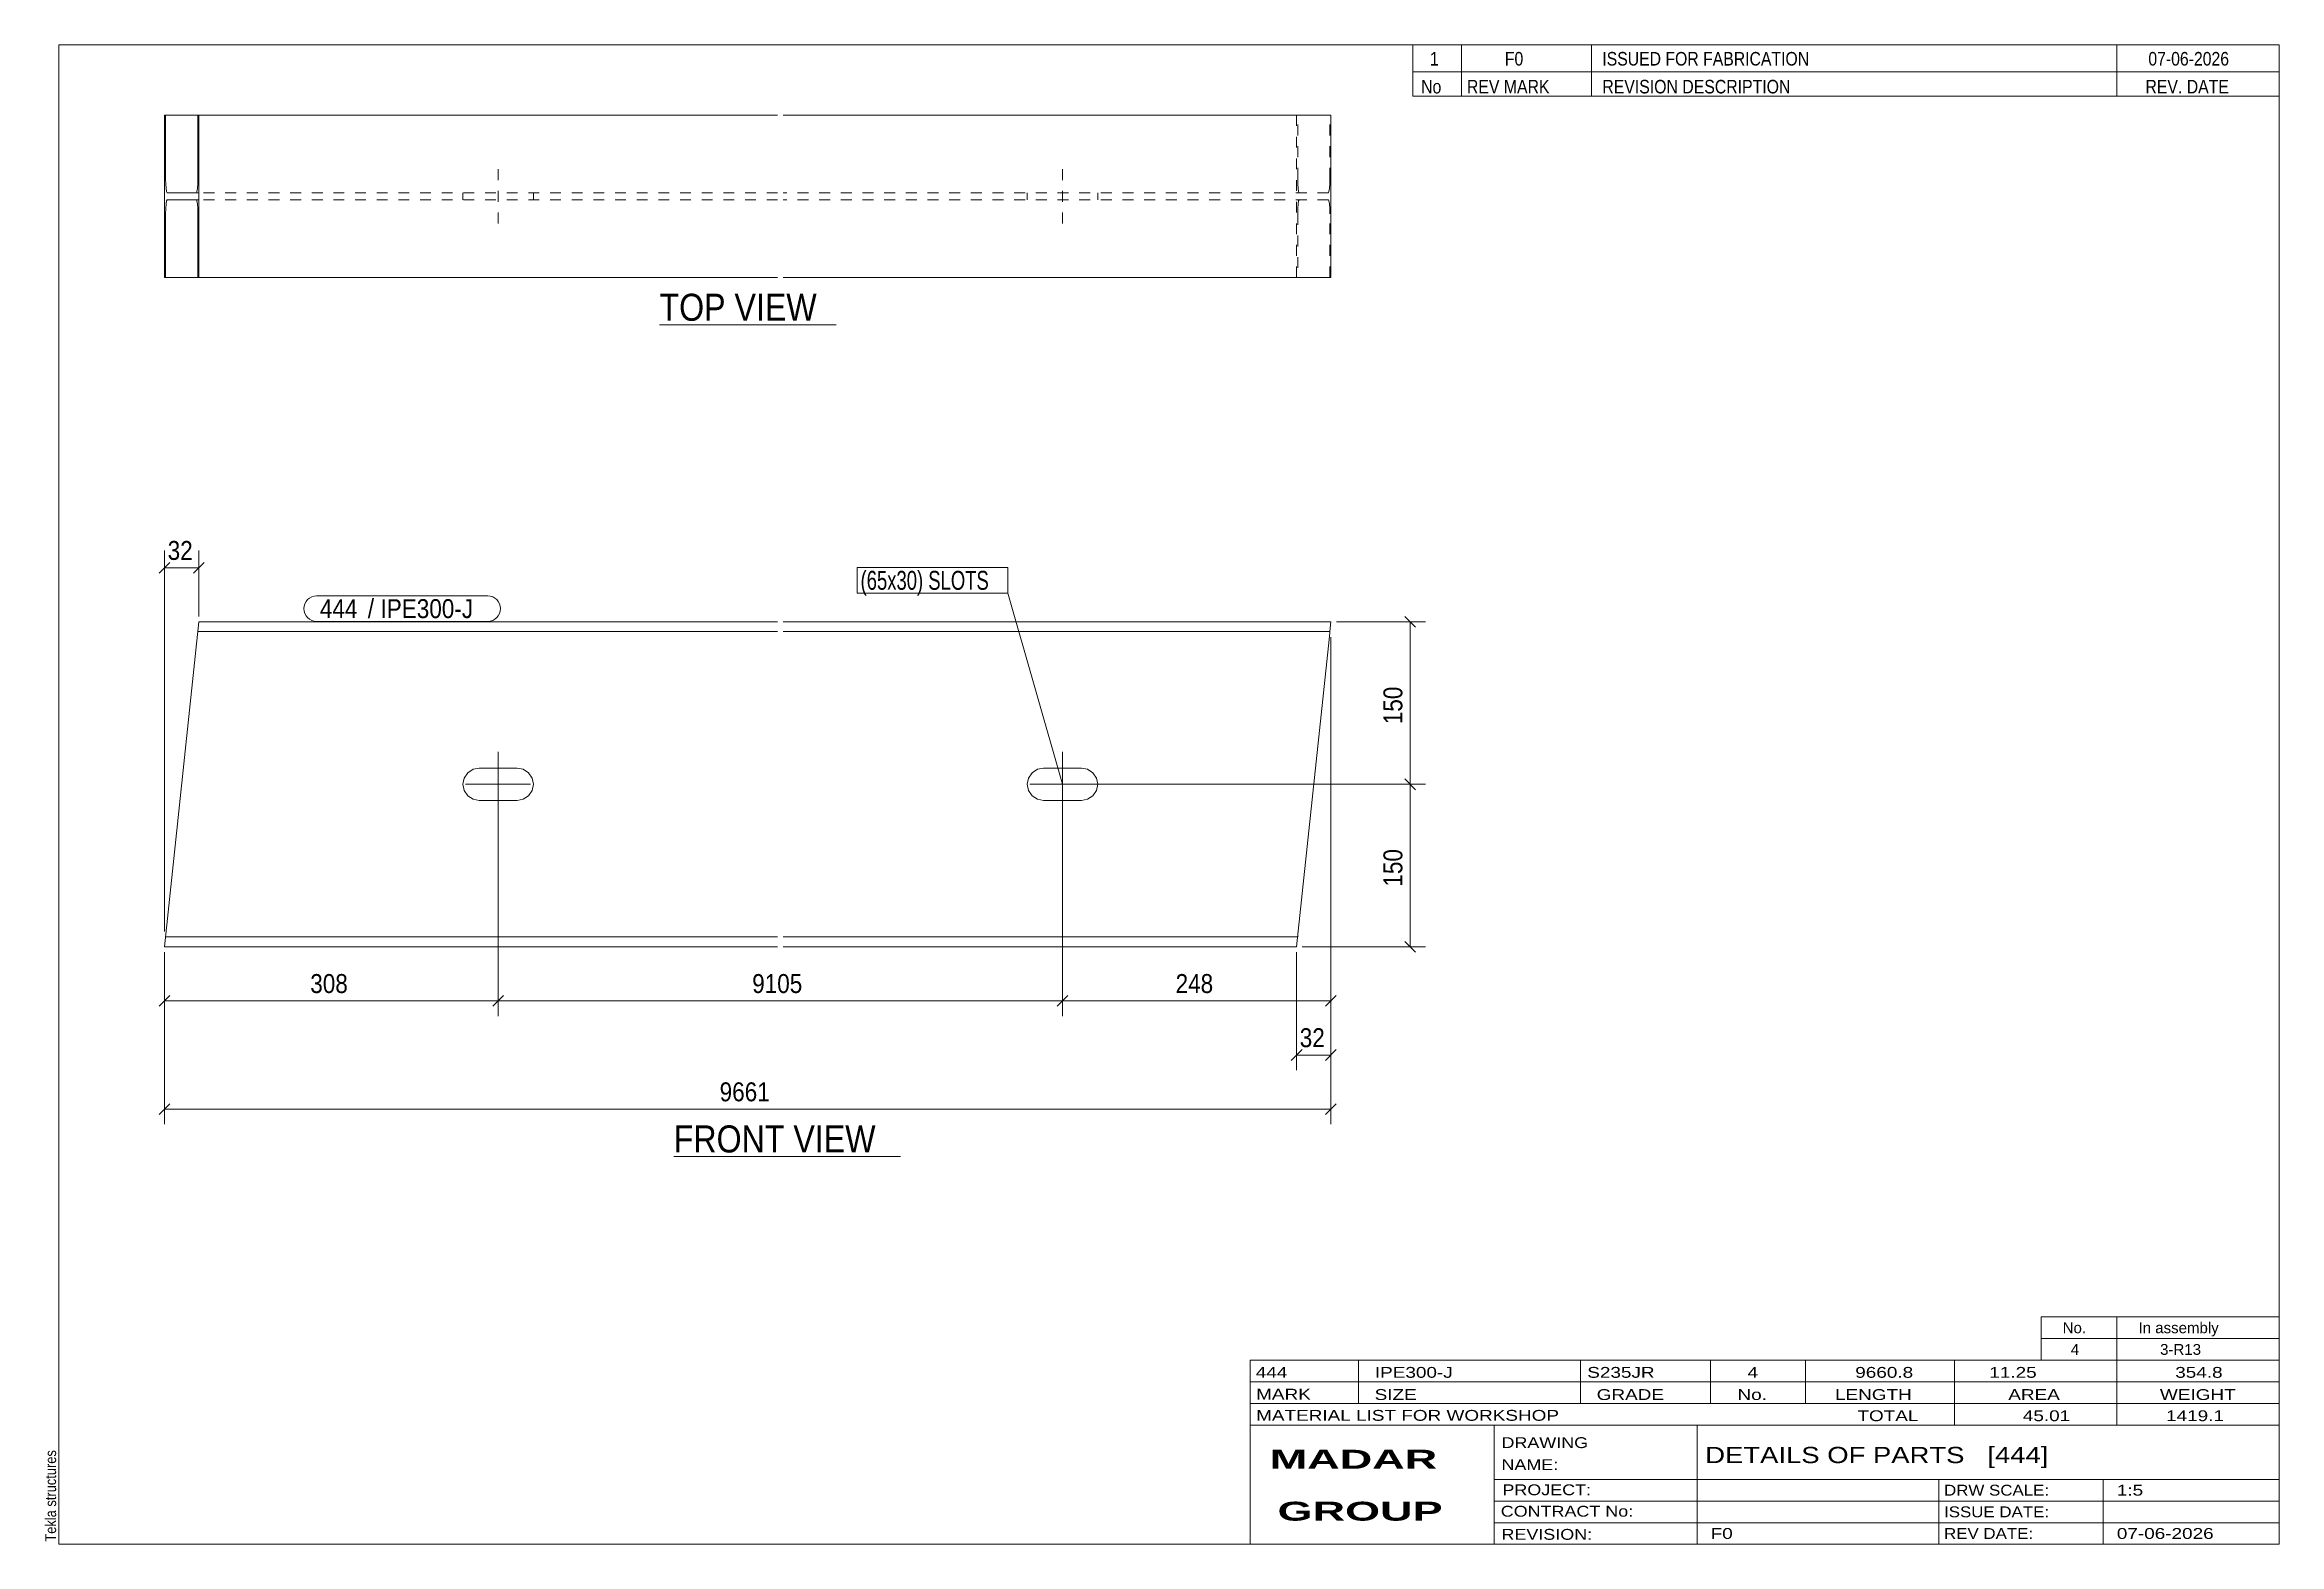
# Model space of a CAD drawing. Header units: millimetres. Extents: x 2 to 415, y 5 to 282.
import ezdxf

# ---------------------------------------------------------------- set-up
doc = ezdxf.new("R2010")
doc.units = ezdxf.units.MM
doc.linetypes.add('XKITLINE00', pattern=[0])
doc.linetypes.add('XKITLINE02', pattern=[4, 2, -2])
for name, color, linetype, lineweight in [('Bolt', 3, 'Continuous', 0), ('BoltMark', 7, 'Continuous', 0), ('Dimensions', 7, 'Continuous', 0), ('DrawingSheet', 5, 'Continuous', 0), ('OtherObjectType', 7, 'Continuous', 0), ('Part', 2, 'Continuous', 0), ('PartMark', 7, 'Continuous', 0)]:
    doc.layers.add(name, color=color, linetype=linetype, lineweight=lineweight)
doc.styles.add('ARIAL', font='ARIAL.TTF')
doc.styles.add('ARIAL_BOLD', font='ARIALBD.TTF')
doc.styles.add('ARIAL_NARROW', font='ARIALN.TTF')

# ---------------------------------------------------------------- blocks, each defined once
blk = doc.blocks.new('*A1')
at = {"layer": 'Bolt', "color": 3, "linetype": 'XKITLINE00', "lineweight": 0}
for p, q in [((86.12, 139.38), (86.12, 151.38)), ((190.32, 139.38), (190.32, 151.38)), ((79.85, 146.53), (79.62, 145.38)), ((79.62, 145.38), (79.62, 145.38)), ((79.62, 145.38), (79.85, 144.23)), ((80.5, 147.5), (79.85, 146.53)), ((92.12, 145.38), (80.12, 145.38)), ((81.48, 148.15), (80.5, 147.5)), ((82.62, 148.38), (81.48, 148.15)), ((89.62, 148.38), (82.62, 148.38)), ((90.77, 148.15), (89.62, 148.38)), ((91.74, 147.5), (90.77, 148.15)), ((92.4, 146.53), (91.74, 147.5)), ((92.62, 145.38), (92.4, 146.53)), ((92.4, 144.23), (92.62, 145.38)), ((92.62, 145.38), (92.62, 145.38)), ((184.05, 146.53), (183.82, 145.38)), ((183.82, 145.38), (183.82, 145.38)), ((183.82, 145.38), (184.05, 144.23)), ((184.7, 147.5), (184.05, 146.53)), ((196.32, 145.38), (184.32, 145.38)), ((185.68, 148.15), (184.7, 147.5)), ((186.82, 148.38), (185.68, 148.15)), ((193.82, 148.38), (186.82, 148.38)), ((194.97, 148.15), (193.82, 148.38)), ((195.94, 147.5), (194.97, 148.15)), ((196.6, 146.53), (195.94, 147.5)), ((196.82, 145.38), (196.6, 146.53)), ((196.6, 144.23), (196.82, 145.38)), ((196.82, 145.38), (196.82, 145.38)), ((79.85, 144.23), (80.5, 143.26)), ((80.5, 143.26), (81.48, 142.61)), ((81.48, 142.61), (82.62, 142.38)), ((82.62, 142.38), (89.62, 142.38)), ((89.62, 142.38), (90.77, 142.61)), ((90.77, 142.61), (91.74, 143.26)), ((91.74, 143.26), (92.4, 144.23)), ((184.05, 144.23), (184.7, 143.26)), ((184.7, 143.26), (185.68, 142.61)), ((185.68, 142.61), (186.82, 142.38)), ((186.82, 142.38), (193.82, 142.38)), ((193.82, 142.38), (194.97, 142.61)), ((194.97, 142.61), (195.94, 143.26)), ((195.94, 143.26), (196.6, 144.23))]:
    blk.add_line(p, q, dxfattribs=at)
blk = doc.blocks.new('*A2')
at = {"layer": 'Part', "color": 2, "linetype": 'XKITLINE00', "lineweight": 0}
for p, q in [((30.86, 175.38), (24.53, 115.38)), ((137.72, 173.58), (30.67, 173.58)), ((137.72, 175.38), (30.86, 175.38)), ((239.89, 175.38), (138.72, 175.38)), ((239.7, 173.58), (138.72, 173.58)), ((239.68, 173.38), (239.42, 170.98)), ((239.7, 173.58), (239.68, 173.38)), ((239.89, 175.38), (239.7, 173.58)), ((239.42, 170.98), (233.56, 115.38)), ((137.72, 117.18), (24.72, 117.18)), ((233.75, 117.18), (138.72, 117.18)), ((137.72, 115.38), (24.53, 115.38)), ((233.56, 115.38), (138.72, 115.38))]:
    blk.add_line(p, q, dxfattribs=at)
at = {"layer": 'Part', "color": 7, "linetype": 'XKITLINE02', "lineweight": 0}
for p, q in [((239.42, 170.98), (239.62, 172.82)), ((233.77, 117.38), (233.75, 117.18))]:
    blk.add_line(p, q, dxfattribs=at)
blk = doc.blocks.new('*A3')
at = {"layer": 'Bolt', "color": 3, "linetype": 'XKITLINE02', "lineweight": 0}
for p, q in [((86.12, 259), (86.12, 249)), ((190.32, 259), (190.32, 249)), ((79.62, 254.65), (79.62, 253.35)), ((92.62, 254.65), (92.62, 253.35)), ((183.82, 254.65), (183.82, 253.35)), ((196.82, 254.65), (196.82, 253.35))]:
    blk.add_line(p, q, dxfattribs=at)
blk = doc.blocks.new('*A4')
at = {"layer": 'Part', "color": 2, "linetype": 'XKITLINE00', "lineweight": 0}
for p, q in [((24.53, 239), (24.53, 269)), ((24.72, 269), (24.53, 269)), ((24.72, 257.25), (24.72, 269)), ((30.86, 269), (24.72, 269)), ((30.67, 257.25), (30.67, 269)), ((30.86, 269), (137.72, 269)), ((30.86, 239), (30.86, 269)), ((138.72, 269), (239.89, 269)), ((239.89, 269), (239.89, 239)), ((24.74, 256.26), (24.72, 257.25)), ((24.8, 255.41), (24.74, 256.26)), ((30.65, 256.26), (30.59, 255.41)), ((30.67, 257.25), (30.65, 256.26)), ((24.72, 250.75), (24.74, 251.74)), ((24.74, 251.74), (24.8, 252.59)), ((24.89, 254.85), (24.8, 255.41)), ((24.8, 252.59), (24.89, 253.15)), ((25, 254.65), (24.89, 254.85)), ((24.89, 253.15), (25, 253.35)), ((30.4, 254.65), (25, 254.65)), ((30.4, 253.35), (25, 253.35)), ((30.5, 254.85), (30.4, 254.65)), ((30.4, 253.35), (30.5, 253.15)), ((30.59, 255.41), (30.5, 254.85)), ((30.5, 253.15), (30.59, 252.59)), ((30.59, 252.59), (30.65, 251.74)), ((30.65, 251.74), (30.67, 250.75)), ((24.72, 239), (24.72, 250.75)), ((30.67, 239), (30.67, 250.75)), ((24.53, 239), (30.86, 239)), ((137.72, 239), (30.86, 239)), ((239.89, 239), (138.72, 239))]:
    blk.add_line(p, q, dxfattribs=at)
at = {"layer": 'Part', "color": 7, "linetype": 'XKITLINE02', "lineweight": 0}
for p, q in [((24.72, 269), (24.53, 269)), ((30.86, 269), (30.67, 269)), ((30.67, 269), (30.86, 269)), ((233.56, 239), (233.56, 269)), ((233.75, 257.25), (233.75, 269)), ((239.7, 257.25), (239.7, 269)), ((239.7, 269), (239.89, 269)), ((233.75, 257.25), (233.77, 256.26)), ((233.77, 256.26), (233.83, 255.41)), ((239.62, 255.41), (239.68, 256.26)), ((239.68, 256.26), (239.7, 257.25)), ((30.86, 254.65), (30.4, 254.65)), ((30.86, 253.35), (30.4, 253.35)), ((137.72, 254.65), (30.86, 254.65)), ((137.72, 253.35), (30.86, 253.35)), ((239.42, 254.65), (138.72, 254.65)), ((239.42, 253.35), (138.72, 253.35)), ((233.77, 251.74), (233.75, 250.75)), ((233.83, 252.59), (233.77, 251.74)), ((233.83, 255.41), (233.92, 254.85)), ((233.92, 253.15), (233.83, 252.59)), ((233.92, 254.85), (234.02, 254.65)), ((234.02, 253.35), (233.92, 253.15)), ((239.42, 254.65), (239.53, 254.85)), ((239.53, 253.15), (239.42, 253.35)), ((239.53, 254.85), (239.62, 255.41)), ((239.62, 252.59), (239.53, 253.15)), ((239.68, 251.74), (239.62, 252.59)), ((239.7, 250.75), (239.68, 251.74)), ((233.75, 250.75), (233.75, 239)), ((239.7, 239), (239.7, 250.75)), ((24.72, 239), (24.53, 239)), ((30.86, 239), (30.67, 239)), ((30.67, 239), (30.86, 239)), ((30.86, 239), (30.67, 239)), ((233.75, 239), (233.56, 239)), ((239.89, 239), (239.7, 239))]:
    blk.add_line(p, q, dxfattribs=at)
blk = doc.blocks.new('*A5')
at = {"layer": 'DrawingSheet', "color": 5, "linetype": 'XKITLINE00', "lineweight": 0}
for p, q in [((415, 282), (5, 282)), ((5, 282), (5, 5)), ((415, 5), (415, 282)), ((5, 5), (415, 5))]:
    blk.add_line(p, q, dxfattribs=at)
at = {"layer": 'DrawingSheet', "color": 5, "style": 'ARIAL', "width": 0.85}
blk.add_text('Tekla structures', height=2, rotation=90, dxfattribs=at).set_placement((4.5, 5.5))
blk = doc.blocks.new('*A6')
at = {"layer": 'OtherObjectType', "color": 7, "linetype": 'XKITLINE00', "lineweight": 0}
for p, q in [((371, 47), (415, 47)), ((371, 43), (371, 47)), ((385, 43), (385, 47)), ((415, 43), (415, 47)), ((371, 43), (415, 43)), ((371, 39), (371, 43)), ((385, 39), (385, 43)), ((415, 39), (415, 43)), ((371, 39), (415, 39))]:
    blk.add_line(p, q, dxfattribs=at)
at = {"layer": 'OtherObjectType', "color": 7, "style": 'ARIAL_NARROW', "width": 1.211571}
for s, p in [('No.', (375, 44)), ('In assembly', (389, 44)), ('4', (376.5, 40)), ('3-R13', (392.99, 40))]:
    blk.add_text(s, height=2, dxfattribs=at).set_placement(p)
blk = doc.blocks.new('*A7')
at = {"layer": 'OtherObjectType', "color": 7, "linetype": 'XKITLINE00', "lineweight": 0}
for p, q in [((255, 282), (415, 282)), ((415, 282), (255, 282)), ((255, 282), (255, 277)), ((264, 282), (264, 277)), ((288, 282), (288, 277)), ((385, 282), (385, 277)), ((415, 282), (415, 277)), ((255, 277), (415, 277)), ((255, 277), (255, 272.5)), ((255, 277), (415, 277)), ((264, 277), (264, 272.5)), ((288, 277), (288, 272.5)), ((385, 277), (385, 272.5)), ((415, 277), (415, 272.5)), ((415, 272.5), (255, 272.5))]:
    blk.add_line(p, q, dxfattribs=at)
at = {"layer": 'OtherObjectType', "color": 7, "style": 'ARIAL_NARROW'}
for s, width, p in [('1', 1.017001, (258.16, 278.15)), ('F0', 1.017001, (272, 278.15)), ('ISSUED FOR FABRICATION', 1.017001, (290, 278.15)), ('07-06-2026', 1.017001, (390.82, 278.15)), ('No', 1.02, (256.54, 273)), ('REV MARK', 1.02, (265, 273)), ('REVISION DESCRIPTION', 1.02, (290, 273)), ('REV. DATE', 1.02, (390.28, 273))]:
    blk.add_text(s, height=2.5, dxfattribs=dict(at, width=width)).set_placement(p)
blk = doc.blocks.new('*A8')
at = {"layer": 'OtherObjectType', "color": 7, "linetype": 'XKITLINE00', "lineweight": 0}
for p, q in [((225, 39), (415, 39)), ((225, 39), (225, 35)), ((225, 39), (415, 39)), ((245, 35), (245, 39)), ((286, 35), (286, 39)), ((310, 35), (310, 39)), ((327.5, 35), (327.5, 39)), ((355, 35), (355, 39)), ((385, 35), (385, 39)), ((415, 35), (415, 39)), ((225, 35), (415, 35)), ((225, 35), (225, 5)), ((225, 35), (415, 35)), ((245, 31), (245, 35)), ((286, 31), (286, 35)), ((310, 31), (310, 35)), ((327.5, 31), (327.5, 35)), ((355, 31), (355, 35)), ((385, 31), (385, 35)), ((415, 31), (415, 35)), ((225, 31), (415, 31)), ((355, 27), (355, 31)), ((385, 27), (385, 31)), ((415, 27), (415, 31)), ((225, 27), (415, 27)), ((270, 21), (270, 27)), ((307.5, 17), (307.5, 27)), ((415, 21), (415, 27)), ((270, 21), (270, 5)), ((415, 17), (415, 21)), ((270, 17), (415, 17)), ((307.5, 5), (307.5, 17)), ((352.16, 13), (352.16, 17)), ((382.5, 5), (382.5, 17)), ((415, 13), (415, 17)), ((270, 13), (415, 13)), ((352.16, 5), (352.16, 13)), ((415, 9), (415, 13)), ((270, 9), (415, 9)), ((415, 5), (415, 9)), ((225, 5), (415, 5)), ((262.5, 5), (415, 5))]:
    blk.add_line(p, q, dxfattribs=at)
at = {"layer": 'OtherObjectType', "color": 7, "style": 'ARIAL_NARROW'}
for s, height, width, p in [('444', 2, 1.525501, (226.01, 35.76)), ('IPE300-J', 2, 1.525501, (248, 35.76)), ('S235JR', 2, 1.525501, (287.22, 35.76)), ('4', 2, 1.525501, (316.82, 35.76)), ('9660.8', 2, 1.525501, (336.7, 35.76)), ('11.25', 2, 1.525501, (361.45, 35.76)), ('354.8', 2, 1.525501, (395.78, 35.76)), ('MARK', 2, 1.525501, (226.08, 31.73)), ('SIZE', 2, 1.525501, (247.96, 31.66)), ('GRADE', 2, 1.525501, (288.96, 31.66)), ('No.', 2, 1.525501, (314.96, 31.66)), ('LENGTH', 2, 1.525501, (332.96, 31.66)), ('AREA', 2, 1.525501, (364.96, 31.66)), ('WEIGHT', 2, 1.525501, (392.96, 31.66)), ('MATERIAL LIST FOR WORKSHOP', 2, 1.525501, (226.08, 27.82)), ('TOTAL', 2, 1.525501, (337.1, 27.75)), ('45.01', 2, 1.525501, (367.64, 27.75)), ('1419.1', 2, 1.525501, (394.09, 27.75)), ('DRAWING', 2, 1.445, (271.38, 22.78)), ('NAME:', 2, 1.445, (271.38, 18.72)), ('DETAILS OF PARTS   [444]', 3, 1.474651, (309, 20)), ('PROJECT:', 2, 1.445, (271.55, 14.07)), ('DRW SCALE:', 2, 1.36, (353.1, 14)), ('1:5', 2, 1.525501, (385, 14)), ('CONTRACT No:', 2, 1.445, (271.25, 10.11)), ('ISSUE DATE:', 2, 1.36, (353.1, 10)), ('REVISION:', 2, 1.445, (271.38, 5.84)), ('F0', 2, 1.525501, (310, 6)), ('REV DATE:', 2, 1.36, (353.1, 6)), ('07-06-2026', 2, 1.525501, (385, 6))]:
    blk.add_text(s, height=height, dxfattribs=dict(at, width=width)).set_placement(p)
at = {"layer": 'OtherObjectType', "color": 1, "style": 'ARIAL_BOLD', "width": 1.7}
for s, p in [('MADAR ', (228.58, 18.97)), ('GROUP', (230.03, 9.37))]:
    blk.add_text(s, height=3.5, dxfattribs=at).set_placement(p)
blk = doc.blocks.new('*A9')
at = {"layer": 'Dimensions', "color": 7, "linetype": 'XKITLINE00', "lineweight": 0}
for p, q in [((191.32, 145.38), (257.33, 145.38)), ((253.54, 146.37), (255.52, 144.39)), ((254.53, 115.38), (254.53, 145.38)), ((253.54, 116.37), (255.52, 114.39)), ((234.56, 115.38), (257.33, 115.38))]:
    blk.add_line(p, q, dxfattribs=at)
at = {"layer": 'Dimensions', "color": 3}
for p in [(254.53, 145.38), (254.53, 115.38)]:
    blk.add_point(p, dxfattribs=at)
at = {"layer": 'Dimensions', "color": 3, "style": 'ARIAL', "width": 0.85}
blk.add_text('150', height=3.5, rotation=90.0002, dxfattribs=at).set_placement((253.08, 126.49))
blk = doc.blocks.new('*A10')
at = {"layer": 'Dimensions', "color": 7, "linetype": 'XKITLINE00', "lineweight": 0}
for p, q in [((240.89, 175.38), (257.33, 175.38)), ((253.54, 176.37), (255.52, 174.39)), ((254.53, 145.38), (254.53, 175.38)), ((191.32, 145.38), (257.33, 145.38)), ((253.54, 146.37), (255.52, 144.39))]:
    blk.add_line(p, q, dxfattribs=at)
at = {"layer": 'Dimensions', "color": 3}
for p in [(254.53, 175.38), (254.53, 145.38)]:
    blk.add_point(p, dxfattribs=at)
at = {"layer": 'Dimensions', "color": 3, "style": 'ARIAL', "width": 0.85}
blk.add_text('150', height=3.5, rotation=90.0002, dxfattribs=at).set_placement((253.08, 156.49))
blk = doc.blocks.new('*A11')
at = {"layer": 'Dimensions', "color": 7, "linetype": 'XKITLINE00', "lineweight": 0}
for p, q in [((239.89, 172.58), (239.89, 82.58)), ((24.53, 114.38), (24.53, 82.58)), ((25.52, 86.37), (23.54, 84.39)), ((24.53, 85.38), (239.89, 85.38)), ((240.88, 86.37), (238.9, 84.39))]:
    blk.add_line(p, q, dxfattribs=at)
at = {"layer": 'Dimensions', "color": 3}
for p in [(24.53, 85.38), (239.89, 85.38)]:
    blk.add_point(p, dxfattribs=at)
at = {"layer": 'Dimensions', "color": 3, "style": 'ARIAL', "width": 0.85}
blk.add_text('9661', height=3.5, dxfattribs=at).set_placement((127.02, 86.83))
blk = doc.blocks.new('*A12')
at = {"layer": 'Dimensions', "color": 7, "linetype": 'XKITLINE00', "lineweight": 0}
for p, q in [((25.52, 186.37), (23.54, 184.39)), ((24.53, 118.18), (24.53, 188.58)), ((31.85, 186.37), (29.87, 184.39)), ((30.86, 176.38), (30.86, 188.58)), ((24.53, 185.38), (30.86, 185.38))]:
    blk.add_line(p, q, dxfattribs=at)
at = {"layer": 'Dimensions', "color": 3}
for p in [(24.53, 185.38), (30.86, 185.38)]:
    blk.add_point(p, dxfattribs=at)
at = {"layer": 'Dimensions', "color": 3, "style": 'ARIAL', "width": 0.85}
blk.add_text('32', height=3.5, dxfattribs=at).set_placement((25.1, 186.83))
blk = doc.blocks.new('*A13')
at = {"layer": 'Dimensions', "color": 7, "linetype": 'XKITLINE00', "lineweight": 0}
for p, q in [((239.89, 172.58), (239.89, 92.58)), ((233.56, 114.38), (233.56, 92.58)), ((234.55, 96.37), (232.57, 94.39)), ((233.56, 95.38), (239.89, 95.38)), ((240.88, 96.37), (238.9, 94.39))]:
    blk.add_line(p, q, dxfattribs=at)
at = {"layer": 'Dimensions', "color": 3}
for p in [(233.56, 95.38), (239.89, 95.38)]:
    blk.add_point(p, dxfattribs=at)
at = {"layer": 'Dimensions', "color": 3, "style": 'ARIAL', "width": 0.85}
blk.add_text('32', height=3.5, dxfattribs=at).set_placement((234.13, 96.83))
blk = doc.blocks.new('*A14')
at = {"layer": 'Dimensions', "color": 7, "linetype": 'XKITLINE00', "lineweight": 0}
for p, q in [((86.12, 144.38), (86.12, 102.58)), ((24.53, 114.38), (24.53, 102.58)), ((25.52, 106.37), (23.54, 104.39)), ((24.53, 105.38), (86.12, 105.38)), ((87.11, 106.37), (85.13, 104.39))]:
    blk.add_line(p, q, dxfattribs=at)
at = {"layer": 'Dimensions', "color": 3}
for p in [(24.53, 105.38), (86.12, 105.38)]:
    blk.add_point(p, dxfattribs=at)
at = {"layer": 'Dimensions', "color": 3, "style": 'ARIAL', "width": 0.85}
blk.add_text('308', height=3.5, dxfattribs=at).set_placement((51.43, 106.83))
blk = doc.blocks.new('*A15')
at = {"layer": 'Dimensions', "color": 7, "linetype": 'XKITLINE00', "lineweight": 0}
for p, q in [((86.12, 144.38), (86.12, 102.58)), ((190.32, 144.38), (190.32, 102.58)), ((87.11, 106.37), (85.13, 104.39)), ((86.12, 105.38), (190.32, 105.38)), ((191.31, 106.37), (189.33, 104.39))]:
    blk.add_line(p, q, dxfattribs=at)
at = {"layer": 'Dimensions', "color": 3}
for p in [(86.12, 105.38), (190.32, 105.38)]:
    blk.add_point(p, dxfattribs=at)
at = {"layer": 'Dimensions', "color": 3, "style": 'ARIAL', "width": 0.85}
blk.add_text('9105', height=3.5, dxfattribs=at).set_placement((133.03, 106.83))
blk = doc.blocks.new('*A16')
at = {"layer": 'Dimensions', "color": 7, "linetype": 'XKITLINE00', "lineweight": 0}
for p, q in [((239.89, 172.58), (239.89, 102.58)), ((190.32, 144.38), (190.32, 102.58)), ((191.31, 106.37), (189.33, 104.39)), ((190.32, 105.38), (239.89, 105.38)), ((240.88, 106.37), (238.9, 104.39))]:
    blk.add_line(p, q, dxfattribs=at)
at = {"layer": 'Dimensions', "color": 3}
for p in [(190.32, 105.38), (239.89, 105.38)]:
    blk.add_point(p, dxfattribs=at)
at = {"layer": 'Dimensions', "color": 3, "style": 'ARIAL', "width": 0.85}
blk.add_text('248', height=3.5, dxfattribs=at).set_placement((211.21, 106.83))
blk = doc.blocks.new('*A17')
at = {"layer": 'BoltMark', "color": 7, "linetype": 'XKITLINE00', "lineweight": 0}
for p, q in [((152.44, 185.41), (180.23, 185.41)), ((152.44, 180.71), (152.44, 185.41)), ((180.23, 180.71), (180.23, 185.41)), ((152.44, 180.71), (180.23, 180.71)), ((190.32, 145.38), (180.23, 180.71))]:
    blk.add_line(p, q, dxfattribs=at)
at = {"layer": 'BoltMark', "color": 3, "style": 'ARIAL_NARROW', "width": 0.85}
blk.add_text('(65x30) SLOTS', height=3.5, dxfattribs=at).set_placement((153.04, 181.31))
blk = doc.blocks.new('*A18')
at = {"layer": 'PartMark', "color": 7, "linetype": 'XKITLINE00', "lineweight": 0}
for p, q in [((52.61, 180.18), (84.2, 180.18)), ((52.61, 175.48), (84.2, 175.48))]:
    blk.add_line(p, q, dxfattribs=at)
for centre, start, end in [((52.61, 177.83), 90, 270), ((84.2, 177.83), 270, 90)]:
    blk.add_arc(centre, 2.35, start, end, dxfattribs=at)
at = {"layer": 'PartMark', "color": 1, "style": 'ARIAL', "width": 0.85}
blk.add_text('444', height=3.5, dxfattribs=at).set_placement((53.21, 176.08))
at = {"layer": 'PartMark', "color": 3, "style": 'ARIAL', "width": 0.85}
for s, p in [('/', (62.05, 176.08)), ('IPE300-J', (64.4, 176.08))]:
    blk.add_text(s, height=3.5, dxfattribs=at).set_placement(p)
blk = doc.blocks.new('*A19')
at = {"layer": 'OtherObjectType', "color": 7, "linetype": 'XKITLINE00', "lineweight": 0}
blk.add_line((118.54, 76.63), (160.4, 76.63), dxfattribs=at)
at = {"layer": 'OtherObjectType', "color": 3, "style": 'ARIAL', "width": 0.85}
blk.add_text('FRONT VIEW', height=5, dxfattribs=at).set_placement((118.54, 77.38))
blk = doc.blocks.new('*A20')
at = {"layer": 'OtherObjectType', "color": 7, "linetype": 'XKITLINE00', "lineweight": 0}
blk.add_line((115.91, 230.25), (148.51, 230.25), dxfattribs=at)
at = {"layer": 'OtherObjectType', "color": 3, "style": 'ARIAL', "width": 0.85}
blk.add_text('TOP VIEW', height=5, dxfattribs=at).set_placement((115.91, 231))

msp = doc.modelspace()

# ---------------------------------------------------------------- block references
at = {"lineweight": 0}
for name in ['*A5', '*A7', '*A4', '*A3', '*A20', '*A12', '*A17', '*A18', '*A2', '*A10', '*A11', '*A16', '*A13', '*A1', '*A9', '*A14', '*A15', '*A19', '*A6', '*A8']:
    msp.add_blockref(name, (0, 0), dxfattribs=at)

doc.saveas('drawing.dxf')
